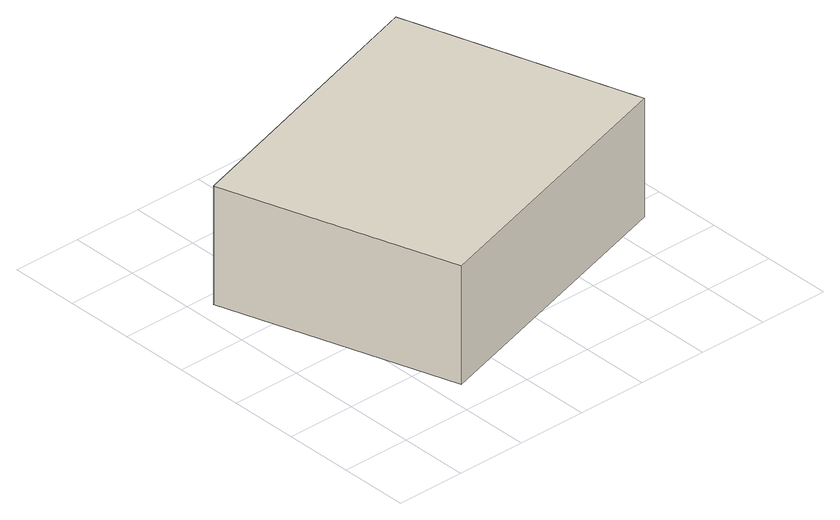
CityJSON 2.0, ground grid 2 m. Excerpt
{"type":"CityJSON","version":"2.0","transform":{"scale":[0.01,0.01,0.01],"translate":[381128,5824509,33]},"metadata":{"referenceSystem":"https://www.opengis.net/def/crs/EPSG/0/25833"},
"CityObjects":{
"building1":{"type":"Building","attributes":{"Gemeindeschluessel":"11000012","BezugspunktDach":"2200","function":"31001_2000","measuredHeight":3.49,"storeysAboveGround":1},"address":[{"country":"Germany","locality":"Berlin","thoroughfareNumber":"1","thoroughfareName":"Maienwerderweg"}],"geometry":[{"type":"Solid","lod":"1","boundaries":[[[[0,1,2,3]],[[4,5,6,7]],[[4,7,3,2]],[[5,4,2,1]],[[6,5,1,0]],[[7,6,0,3]]]]}]}
},
"vertices":[
[266,91,367],[1099,342,367],[890,1020,367],[55,763,367],[890,1020,18],[1099,342,18],[266,91,18],[55,763,18]
]}
